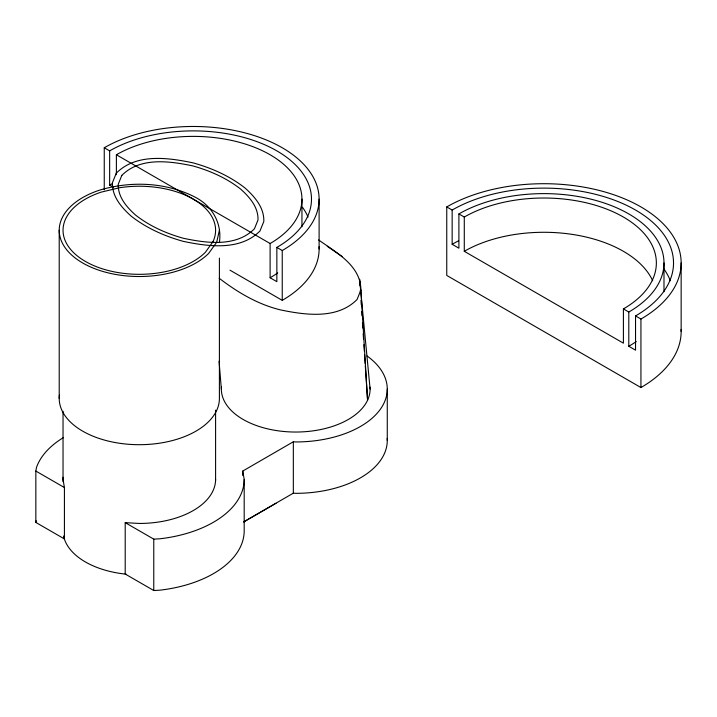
<?xml version="1.0" encoding="UTF-8"?>
<svg xmlns="http://www.w3.org/2000/svg" width="717" height="717" viewBox="0 0 717 717"><rect width="100%" height="100%" fill="white"/><g stroke="black" fill="none" stroke-linecap="round" stroke-linejoin="round"><path stroke-width="1.08" d="M63.123 477.253A76.28 44.042 0 0 0 63.033 479.413L64.422 487.56L64.422 538.942L35.85 522.442L35.85 471.06L36.442 467.601A104.888 60.551 0 0 1 63.239 437.72M35.85 522.442L36.146 520.712M219.402 230.282L216.677 242.247L208.674 253.397A80.098 46.238 0 0 1 82.679 262.978A80.098 46.238 0 0 1 99.26 190.238C130.888 180.711 166.425 182.046 195.947 197.578C212.617 206.559 222.145 223.614 219.402 242.534M318.59 239.926C335.95 252.357 360.83 265.496 360.902 290.018L357.057 299.518C337.196 319.549 305.406 315.095 280.329 309.861C257.636 304.304 237.551 292.303 219.169 278.241M242.767 475.532L242.767 471.06L293.334 441.771L295.727 441.95A91.534 52.852 0 0 0 378.289 411.925A91.534 52.852 0 0 0 367.041 355.964M243.726 521.895L293.334 493.153L295.727 493.332A91.534 52.852 0 0 0 387.198 438.374M243.726 521.895L276.063 503.226M244.192 479.413L244.192 530.795A104.888 60.551 0 0 1 159.774 590.19L153.77 590.53L125.206 574.03L125.206 522.648L153.77 539.139L159.774 538.799A104.888 60.551 0 0 0 244.192 479.413L242.767 471.06M125.206 522.648L139.313 523.455A76.28 44.042 0 0 0 215.593 479.413M681.105 329.426A137.305 79.273 0 0 1 640.935 387.547L446.754 275.436L446.754 206.926L452.149 210.045A129.678 74.864 0 0 1 635.54 210.045A129.678 74.864 0 0 1 635.54 315.919L635.54 350.174L628.8 346.284L628.8 312.029A120.142 69.361 0 0 0 628.8 213.935A120.142 69.361 0 0 0 458.898 213.935L458.898 248.19L452.149 244.3L452.149 210.045M458.898 213.935L464.284 217.045A112.515 64.96 0 0 1 623.405 217.045A112.515 64.96 0 0 1 623.405 308.91L623.405 343.174L464.284 251.308L464.284 217.045M623.405 308.91L628.8 312.029M635.54 315.919L640.935 319.038L640.935 387.547M104.252 189.835L104.252 147.756L109.647 150.875A118.233 68.258 0 0 1 276.852 150.875A118.233 68.258 0 0 1 276.852 247.41L276.852 281.664L270.112 277.775L270.112 243.511A108.697 62.755 0 0 0 270.112 154.764A108.697 62.755 0 0 0 116.387 154.764L116.387 174.652M116.387 154.764L270.112 243.511M276.852 247.41L282.247 250.52L282.247 300.351L230.005 270.192M109.647 150.875L109.647 185.129L113.501 187.352M35.85 471.06L64.422 487.56M327.284 246.316L342.188 256.578M370.106 389.098L359.584 279.2L360.024 285.859M219.052 361.234L221.356 389.098M360.319 290.304L360.463 292.518M360.974 300.289L361.269 304.734M361.709 311.393L362.004 315.838M362.443 322.498L362.811 328.045M363.178 333.602L363.537 339.15M363.904 344.707L364.344 351.366M364.568 354.691L365.15 363.573M365.303 365.795L367.57 400.211L360.902 290.018M681.15 262.978L681.15 331.496M663.987 262.978L663.987 291.711M387.27 389.098L387.27 440.489M319.11 199.138L319.11 248.969M301.947 199.138L301.947 226.769M293.334 441.771L293.334 493.153M219.402 258.12L219.402 398.446A80.098 46.238 0 0 1 136.463 444.665A80.098 46.238 0 0 1 59.421 395.166M215.593 410.142L215.593 480.524M153.77 539.139L153.77 590.53M63.033 411.262L63.033 481.636M59.215 230.282L59.215 398.446M126.049 574.165A76.28 44.042 0 0 1 63.571 536.02M446.754 206.926A137.305 79.273 0 0 1 640.935 206.926A137.305 79.273 0 0 1 640.935 319.038M452.149 244.3A129.678 74.864 0 0 1 458.656 240.795M663.655 268.588A129.678 74.864 0 0 1 670.323 280.723M636.275 341.552A120.142 69.361 0 0 1 628.8 346.284M464.284 251.308A112.515 64.96 0 0 1 573.241 234.54A112.515 64.96 0 0 1 652.676 280.75M370.017 387.072A74.371 42.939 0 0 1 295.727 432.037A74.371 42.939 0 0 1 221.445 387.072M109.647 185.129A118.233 68.258 0 0 1 112.417 183.579M302.484 207.276A118.233 68.258 0 0 1 308.05 217.063M104.252 147.756A125.86 72.668 0 0 1 282.247 147.756A125.86 72.668 0 0 1 282.247 250.52M277.721 272.89A108.697 62.755 0 0 1 270.112 277.775M319.056 246.782A125.86 72.668 0 0 1 282.247 300.351M116.279 173.191L112.435 182.692C111.915 196.521 121.478 207.437 131.157 216.131C146.51 228.176 164.516 236.153 183.247 241.351C208.315 246.585 240.105 251.031 259.966 231.008L263.811 221.508C264.331 207.67 254.768 196.754 245.097 188.069C229.736 176.015 211.739 168.038 193.007 162.849C167.93 157.615 136.149 153.16 116.279 173.191M121.809 175.414L118.26 184.179C117.776 196.951 126.604 207.025 135.531 215.046C149.719 226.169 166.326 233.536 183.615 238.331C206.765 243.162 236.108 247.266 254.445 228.777L257.995 220.011C258.47 207.24 249.641 197.166 240.715 189.145C226.536 178.022 209.92 170.664 192.631 165.86C169.481 161.038 140.147 156.924 121.809 175.414M212.994 241.683L205.367 252.303A76.28 44.042 0 0 1 85.377 261.418A76.28 44.042 0 0 1 101.169 192.138L119.569 187.737A76.28 44.042 0 0 1 212.994 241.683"/></g></svg>
